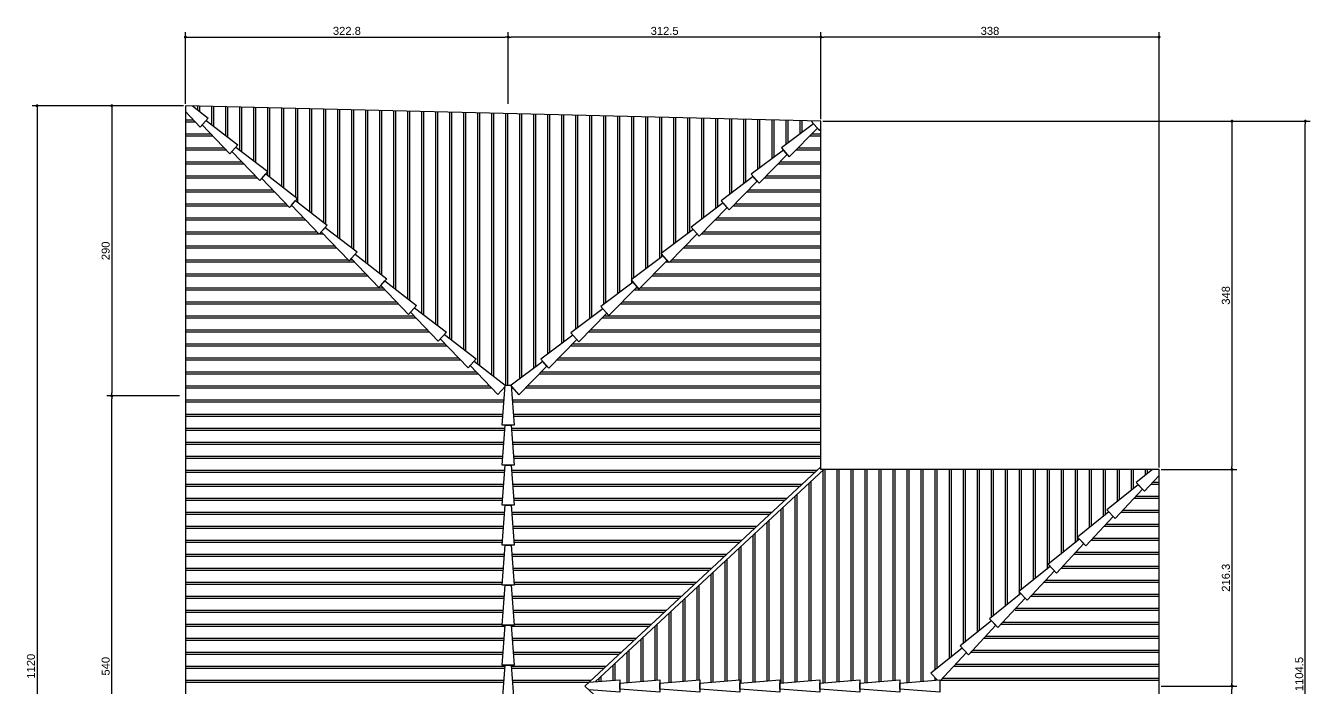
# Model space of a CAD drawing. Extents: x 2519 to 12890, y -1001 to 7229.
# Drawn here: x 4687 to 5971, y 446 to 1108 of the extents above; entities that cross this region are included whole.
import ezdxf

# ---------------------------------------------------------------- set-up
doc = ezdxf.new("R2010")
doc.units = 0
doc.header["$PDMODE"] = 35
doc.layers.get('0').update_dxf_attribs({"linetype": 'CONTINUOUS'})
doc.layers.get('DEFPOINTS').update_dxf_attribs({"linetype": 'CONTINUOUS'})
doc.layers.add('COTA', color=7, linetype='CONTINUOUS')
doc.layers.add('PAREDE_FINA', color=7, linetype='CONTINUOUS')
doc.styles.add('TEXTO', font='ARIAL.TTF')
doc.dimstyles.new('COTA', dxfattribs={"dimtxt": 8, "dimasz": 3, "dimexe": 5, "dimexo": 2, "dimgap": 2, "dimtad": 1, "dimdec": 1, "dimdsep": 46, "dimtxsty": 'TEXTO', "dimblk1": 'DOT', "dimblk2": 'DOT', "dimsah": 1, "dimcen": 0, "dimclrd": 256, "dimclre": 256, "dimclrt": 256, "dimadec": 0, "dimazin": 0, "dimtfac": 0.6, "dimtdec": 1, "dimtmove": 0, "dimatfit": 3, "dimldrblk": 'DOT', "dimfxl": 1, "dimtolj": 1, "dimtzin": 0, "dimarcsym": 0})

# ---------------------------------------------------------------- blocks, each defined once
blk = doc.blocks.new('_DOT')
at = {"color": 0, "linetype": 'ByBlock'}
blk.add_line((-0.5, 0), (-1, 0), dxfattribs=at)
at = {"color": 0, "linetype": 'ByBlock', "const_width": 0.5}
blk.add_lwpolyline([(-0.25, 0, 1), (0.25, 0, 1)], format="xyb", close=True, dxfattribs=at)
blk = doc.blocks.new('*D92')
at = {"layer": 'COTA', "lineweight": -2}
for p, q in [((5484, 1012.8), (5971.2, 1012.8)), ((5966.2, -88.7), (5966.2, 1009.8)), ((5678, -91.7), (5971.2, -91.7))]:
    blk.add_line(p, q, dxfattribs=at)
at = {"layer": 'DEFPOINTS', "color": 0}
for p in [(5482, 1012.8), (5966.2, 1012.8), (5676, -91.7)]:
    blk.add_point(p, dxfattribs=at)
at = {"layer": 'COTA', "lineweight": -2, "xscale": 3, "yscale": 3, "zscale": 3}
for p, rotation in [((5966.2, 1012.8), 90), ((5966.2, -91.7), 270)]:
    blk.add_blockref('_DOT', p, dxfattribs=dict(at, rotation=rotation))
at = {"layer": 'COTA', "insert": (5960.1, 460.5), "char_height": 8, "attachment_point": 5, "rotation": 90, "style": 'TEXTO'}
blk.add_mtext('\\A1;1104.5', dxfattribs=at)
blk = doc.blocks.new('*D80')
at = {"layer": 'COTA', "lineweight": -2}
for p, q in [((4844.8, 1028.3), (4693.5, 1028.3)), ((4698.5, 1025.3), (4698.5, -88.7)), ((4844.8, -91.7), (4693.5, -91.7))]:
    blk.add_line(p, q, dxfattribs=at)
at = {"layer": 'DEFPOINTS', "color": 0}
for p in [(4846.8, 1028.3), (4698.5, -91.7), (4846.8, -91.7)]:
    blk.add_point(p, dxfattribs=at)
at = {"layer": 'COTA', "lineweight": -2, "xscale": 3, "yscale": 3, "zscale": 3}
for p, rotation in [((4698.5, 1028.3), 90), ((4698.5, -91.7), 270)]:
    blk.add_blockref('_DOT', p, dxfattribs=dict(at, rotation=rotation))
at = {"layer": 'COTA', "insert": (4692.4, 468.3), "char_height": 8, "attachment_point": 5, "rotation": 90, "style": 'TEXTO'}
blk.add_mtext('\\A1;1120', dxfattribs=at)
blk = doc.blocks.new('*D87')
at = {"layer": 'COTA', "lineweight": -2}
for p, q in [((5484, 1012.8), (5897.9, 1012.8)), ((5892.9, 1009.8), (5892.9, 667.8)), ((5822, 664.8), (5897.9, 664.8))]:
    blk.add_line(p, q, dxfattribs=at)
at = {"layer": 'DEFPOINTS', "color": 0}
for p in [(5482, 1012.8), (5820, 664.8), (5892.9, 664.8)]:
    blk.add_point(p, dxfattribs=at)
at = {"layer": 'COTA', "lineweight": -2, "xscale": 3, "yscale": 3, "zscale": 3}
for p, rotation in [((5892.9, 1012.8), 90), ((5892.9, 664.8), 270)]:
    blk.add_blockref('_DOT', p, dxfattribs=dict(at, rotation=rotation))
at = {"layer": 'COTA', "insert": (5886.8, 838.8), "char_height": 8, "attachment_point": 5, "rotation": 90, "style": 'TEXTO'}
blk.add_mtext('\\A1;348', dxfattribs=at)
blk = doc.blocks.new('*D86')
at = {"layer": 'COTA', "lineweight": -2}
for p, q in [((5482, 1016.8), (5482, 1101.9)), ((5817, 1096.9), (5485, 1096.9)), ((5820, 666.8), (5820, 1101.9))]:
    blk.add_line(p, q, dxfattribs=at)
at = {"layer": 'DEFPOINTS', "color": 0}
for p in [(5482, 1096.9), (5482, 1014.8), (5820, 664.8)]:
    blk.add_point(p, dxfattribs=at)
at = {"layer": 'COTA', "lineweight": -2, "xscale": 3, "yscale": 3, "zscale": 3, "rotation": 180}
blk.add_blockref('_DOT', (5482, 1096.9), dxfattribs=at)
at = {"layer": 'COTA', "lineweight": -2, "xscale": 3, "yscale": 3, "zscale": 3}
blk.add_blockref('_DOT', (5820, 1096.9), dxfattribs=at)
at = {"layer": 'COTA', "insert": (5651, 1103), "char_height": 8, "attachment_point": 5, "style": 'TEXTO'}
blk.add_mtext('\\A1;338', dxfattribs=at)
blk = doc.blocks.new('*D83')
at = {"layer": 'COTA', "lineweight": -2}
for p, q in [((4842.8, 1028.3), (4768.2, 1028.3)), ((4773.2, 1025.3), (4773.2, 741.3)), ((4838.8, 738.3), (4768.2, 738.3))]:
    blk.add_line(p, q, dxfattribs=at)
at = {"layer": 'DEFPOINTS', "color": 0}
for p in [(4844.8, 1028.3), (4773.2, 738.3), (4840.8, 738.3)]:
    blk.add_point(p, dxfattribs=at)
at = {"layer": 'COTA', "lineweight": -2, "xscale": 3, "yscale": 3, "zscale": 3}
for p, rotation in [((4773.2, 1028.3), 90), ((4773.2, 738.3), 270)]:
    blk.add_blockref('_DOT', p, dxfattribs=dict(at, rotation=rotation))
at = {"layer": 'COTA', "insert": (4767.1, 883.3), "char_height": 8, "attachment_point": 5, "rotation": 90, "style": 'TEXTO'}
blk.add_mtext('\\A1;290', dxfattribs=at)
blk = doc.blocks.new('*D82')
at = {"layer": 'COTA', "lineweight": -2}
for p, q in [((4840.8, 738.3), (4768.2, 738.3)), ((4773.2, 201.3), (4773.2, 735.3)), ((4840.8, 198.3), (4768.2, 198.3))]:
    blk.add_line(p, q, dxfattribs=at)
at = {"layer": 'DEFPOINTS', "color": 0}
for p in [(4773.2, 738.3), (4842.8, 738.3), (4842.8, 198.3)]:
    blk.add_point(p, dxfattribs=at)
at = {"layer": 'COTA', "lineweight": -2, "xscale": 3, "yscale": 3, "zscale": 3}
for p, rotation in [((4773.2, 738.3), 90), ((4773.2, 198.3), 270)]:
    blk.add_blockref('_DOT', p, dxfattribs=dict(at, rotation=rotation))
at = {"layer": 'COTA', "insert": (4767.1, 468.3), "char_height": 8, "attachment_point": 5, "rotation": 90, "style": 'TEXTO'}
blk.add_mtext('\\A1;540', dxfattribs=at)
blk = doc.blocks.new('*D89')
at = {"layer": 'COTA', "lineweight": -2}
for p, q in [((5822, 448.5), (5897.9, 448.5)), ((5892.9, 235.3), (5892.9, 445.5)), ((5822, 232.3), (5897.9, 232.3))]:
    blk.add_line(p, q, dxfattribs=at)
at = {"layer": 'DEFPOINTS', "color": 0}
for p in [(5820, 448.5), (5892.9, 448.5), (5820, 232.3)]:
    blk.add_point(p, dxfattribs=at)
at = {"layer": 'COTA', "lineweight": -2, "xscale": 3, "yscale": 3, "zscale": 3}
for p, rotation in [((5892.9, 448.5), 90), ((5892.9, 232.3), 270)]:
    blk.add_blockref('_DOT', p, dxfattribs=dict(at, rotation=rotation))
at = {"layer": 'COTA', "insert": (5886.8, 340.4), "char_height": 8, "attachment_point": 5, "rotation": 90, "style": 'TEXTO'}
blk.add_mtext('\\A1;216.3', dxfattribs=at)
blk = doc.blocks.new('*D88')
at = {"layer": 'COTA', "lineweight": -2}
for p, q in [((5822, 664.8), (5897.9, 664.8)), ((5892.9, 661.8), (5892.9, 451.5)), ((5822, 448.5), (5897.9, 448.5))]:
    blk.add_line(p, q, dxfattribs=at)
at = {"layer": 'DEFPOINTS', "color": 0}
for p in [(5820, 664.8), (5820, 448.5), (5892.9, 448.5)]:
    blk.add_point(p, dxfattribs=at)
at = {"layer": 'COTA', "lineweight": -2, "xscale": 3, "yscale": 3, "zscale": 3}
for p, rotation in [((5892.9, 664.8), 90), ((5892.9, 448.5), 270)]:
    blk.add_blockref('_DOT', p, dxfattribs=dict(at, rotation=rotation))
at = {"layer": 'COTA', "insert": (5886.8, 556.7), "char_height": 8, "attachment_point": 5, "rotation": 90, "style": 'TEXTO'}
blk.add_mtext('\\A1;216.3', dxfattribs=at)
blk = doc.blocks.new('*D85')
at = {"layer": 'COTA', "lineweight": -2}
for p, q in [((5169.5, 1032.3), (5169.5, 1101.9)), ((5479, 1096.9), (5172.5, 1096.9)), ((5482, 1014.8), (5482, 1101.9))]:
    blk.add_line(p, q, dxfattribs=at)
at = {"layer": 'DEFPOINTS', "color": 0}
for p in [(5169.5, 1096.9), (5169.5, 1030.3), (5482, 1012.8)]:
    blk.add_point(p, dxfattribs=at)
at = {"layer": 'COTA', "lineweight": -2, "xscale": 3, "yscale": 3, "zscale": 3, "rotation": 180}
blk.add_blockref('_DOT', (5169.5, 1096.9), dxfattribs=at)
at = {"layer": 'COTA', "lineweight": -2, "xscale": 3, "yscale": 3, "zscale": 3}
blk.add_blockref('_DOT', (5482, 1096.9), dxfattribs=at)
at = {"layer": 'COTA', "insert": (5325.8, 1103), "char_height": 8, "attachment_point": 5, "style": 'TEXTO'}
blk.add_mtext('\\A1;312.5', dxfattribs=at)
blk = doc.blocks.new('*D84')
at = {"layer": 'COTA', "lineweight": -2}
for p, q in [((4846.8, 1030.3), (4846.8, 1101.9)), ((4849.8, 1096.9), (5166.5, 1096.9)), ((5169.5, 1030.3), (5169.5, 1101.9))]:
    blk.add_line(p, q, dxfattribs=at)
at = {"layer": 'DEFPOINTS', "color": 0}
for p in [(5169.5, 1096.9), (4846.8, 1028.3), (5169.5, 1028.3)]:
    blk.add_point(p, dxfattribs=at)
at = {"layer": 'COTA', "lineweight": -2, "xscale": 3, "yscale": 3, "zscale": 3, "rotation": 180}
blk.add_blockref('_DOT', (4846.8, 1096.9), dxfattribs=at)
at = {"layer": 'COTA', "lineweight": -2, "xscale": 3, "yscale": 3, "zscale": 3}
blk.add_blockref('_DOT', (5169.5, 1096.9), dxfattribs=at)
at = {"layer": 'COTA', "insert": (5008.2, 1103), "char_height": 8, "attachment_point": 5, "style": 'TEXTO'}
blk.add_mtext('\\A1;322.8', dxfattribs=at)

msp = doc.modelspace()

# ---------------------------------------------------------------- linework, layer by layer
at = {"layer": 'PAREDE_FINA'}
for p, q in [((5482.03, 1012.79), (4846.78, 1028.29)), ((5482.03, 664.79), (5482.03, 1012.79)), ((5820.03, 664.79), (5482.03, 664.79)), ((5484.03, 664.79), (5484.03, 451.78)), ((5486.03, 664.79), (5486.03, 451.93)), ((5498.03, 664.79), (5498.03, 452.83)), ((5500.03, 664.79), (5500.03, 452.98)), ((5512.03, 664.79), (5512.03, 453.88)), ((5514.03, 664.79), (5514.03, 454.03)), ((5526.03, 664.79), (5526.03, 451.93)), ((5528.03, 664.79), (5528.03, 452.08)), ((5540.03, 664.79), (5540.03, 452.98)), ((5542.03, 664.79), (5542.03, 453.13)), ((5554.03, 664.79), (5554.03, 454.03)), ((5556.03, 664.79), (5556.03, 454.18)), ((5568.03, 664.79), (5568.03, 452.08)), ((5570.03, 664.79), (5570.03, 452.23)), ((5582.03, 664.79), (5582.03, 453.13)), ((5584.03, 664.79), (5584.03, 453.28)), ((5596.03, 664.79), (5596.03, 464.58)), ((5598.03, 664.79), (5598.03, 466.18)), ((5610.03, 664.79), (5610.03, 475.75)), ((5612.03, 664.79), (5612.03, 477.35)), ((5624.03, 664.79), (5624.03, 490.74)), ((5626.03, 664.79), (5626.03, 492.33)), ((5638.03, 664.79), (5638.03, 501.91)), ((5640.03, 664.79), (5640.03, 503.5)), ((5652.03, 664.79), (5652.03, 516.89)), ((5654.03, 664.79), (5654.03, 518.49)), ((5666.03, 664.79), (5666.03, 528.06)), ((5668.03, 664.79), (5668.03, 529.66)), ((5680.03, 664.79), (5680.03, 543.05)), ((5682.03, 664.79), (5682.03, 544.64)), ((5694.03, 664.79), (5694.03, 554.22)), ((5696.03, 664.79), (5696.03, 555.82)), ((5708.03, 664.79), (5708.03, 565.39)), ((5710.03, 664.79), (5710.03, 570.8)), ((5722.03, 664.79), (5722.03, 580.38)), ((5724.03, 664.79), (5724.03, 581.97)), ((5736.03, 664.79), (5736.03, 591.55)), ((5738.03, 664.79), (5738.03, 593.14)), ((5750.03, 664.79), (5750.03, 606.53)), ((5752.03, 664.79), (5752.03, 608.13)), ((5764.03, 664.79), (5764.03, 617.7)), ((5766.03, 664.79), (5766.03, 619.3)), ((5778.03, 664.79), (5778.03, 632.69)), ((5780.03, 664.79), (5780.03, 634.28)), ((5792.03, 664.79), (5792.03, 643.86)), ((5794.03, 664.79), (5794.03, 645.46)), ((5806.03, 664.79), (5806.03, 658.84)), ((5808.03, 664.79), (5808.03, 660.44)), ((5820.03, 448.54), (5820.03, 664.79)), ((5470.03, 650.93), (5470.03, 453.73)), ((5472.03, 652.78), (5472.03, 453.88)), ((5812.13, 650.29), (5820.03, 650.29)), ((5813.99, 652.29), (5820.03, 652.29)), ((5456.03, 637.94), (5456.03, 452.68)), ((5458.03, 639.79), (5458.03, 452.83)), ((5795.06, 636.29), (5820.03, 636.29)), ((5796.91, 638.29), (5820.03, 638.29)), ((5442.03, 624.94), (5442.03, 451.63)), ((5444.03, 626.8), (5444.03, 451.78)), ((5782.08, 622.29), (5820.03, 622.29)), ((5783.93, 624.29), (5820.03, 624.29)), ((5428.03, 611.95), (5428.03, 453.58)), ((5430.03, 613.81), (5430.03, 453.73)), ((5765.01, 608.29), (5820.03, 608.29)), ((5766.86, 610.29), (5820.03, 610.29)), ((5414.03, 598.96), (5414.03, 452.53)), ((5416.03, 600.82), (5416.03, 452.68)), ((5752.03, 594.29), (5820.03, 594.29)), ((5753.88, 596.29), (5820.03, 596.29)), ((5400.03, 585.97), (5400.03, 454.48)), ((5402.03, 587.82), (5402.03, 451.63)), ((5734.95, 580.29), (5820.03, 580.29)), ((5736.81, 582.29), (5820.03, 582.29)), ((5386.03, 572.98), (5386.03, 453.43)), ((5388.03, 574.83), (5388.03, 453.58)), ((5710.03, 569.37), (5710.03, 566.99)), ((5721.97, 566.29), (5820.03, 566.29)), ((5723.83, 568.29), (5820.03, 568.29)), ((5372.03, 559.98), (5372.03, 452.38)), ((5374.03, 561.84), (5374.03, 452.53)), ((5704.9, 552.29), (5820.03, 552.29)), ((5706.75, 554.29), (5820.03, 554.29)), ((5358.03, 546.99), (5358.03, 454.33)), ((5360.03, 548.85), (5360.03, 454.48)), ((5680.03, 542.9), (5680.03, 539.24)), ((5693.77, 540.29), (5820.03, 540.29)), ((5344.03, 534), (5344.03, 453.28)), ((5346.03, 535.86), (5346.03, 453.43)), ((5691.92, 538.29), (5820.03, 538.29)), ((5330.03, 521.01), (5330.03, 452.23)), ((5332.03, 522.86), (5332.03, 452.38)), ((5676.03, 524.29), (5820.03, 524.29)), ((5676.7, 526.29), (5820.03, 526.29)), ((5316.03, 508.02), (5316.03, 454.18)), ((5318.03, 509.87), (5318.03, 454.33)), ((5661.87, 510.29), (5820.03, 510.29)), ((5663.72, 512.29), (5820.03, 512.29)), ((5302.03, 495.02), (5302.03, 453.13)), ((5304.03, 496.88), (5304.03, 453.28)), ((5644.79, 496.29), (5820.03, 496.29)), ((5646.65, 498.29), (5820.03, 498.29)), ((5288.03, 482.03), (5288.03, 452.08)), ((5290.03, 483.89), (5290.03, 452.23)), ((5631.81, 482.29), (5820.03, 482.29)), ((5633.67, 484.29), (5820.03, 484.29)), ((5274.03, 469.04), (5274.03, 454.03)), ((5276.03, 470.9), (5276.03, 454.18)), ((5614.74, 468.29), (5820.03, 468.29)), ((5616.59, 470.29), (5820.03, 470.29)), ((5260.03, 456.05), (5260.03, 452.98)), ((5262.03, 457.9), (5262.03, 453.13)), ((5596.03, 457.01), (5596.03, 454.18)), ((5601.76, 454.29), (5820.03, 454.29)), ((5603.61, 456.29), (5820.03, 456.29)), ((5820.03, 232.29), (5820.03, 448.54))]:
    msp.add_line(p, q, dxfattribs=at)
for points in [[(4846.78, 1028.29), (4846.78, -91.71)], [(4853.71, 1028.12), (4869.56, 1015.89), (4861.54, 1006.96), (4861.54, 1006.96), (4846.78, 1022.37)], [(4858.78, 1028), (4858.78, 1024.21)], [(4860.78, 1027.95), (4860.78, 1022.66)], [(4872.78, 1027.66), (4872.78, 1009.63)], [(4874.78, 1027.61), (4874.78, 1008.08)], [(4886.78, 1027.32), (4886.78, 998.83)], [(4888.78, 1027.27), (4888.78, 997.28)], [(4900.78, 1026.97), (4900.78, 984.25)], [(4902.78, 1026.93), (4902.78, 982.7)], [(4914.78, 1026.63), (4914.78, 973.44)], [(4916.78, 1026.58), (4916.78, 971.9)], [(4928.78, 1026.29), (4928.78, 962.64)], [(4930.78, 1026.24), (4930.78, 957.32)], [(4942.78, 1025.95), (4942.78, 948.06)], [(4944.78, 1025.9), (4944.78, 946.52)], [(4956.78, 1025.61), (4956.78, 937.26)], [(4958.78, 1025.56), (4958.78, 931.94)], [(4970.78, 1025.27), (4970.78, 922.68)], [(4972.78, 1025.22), (4972.78, 921.14)], [(4984.78, 1024.92), (4984.78, 911.88)], [(4986.78, 1024.88), (4986.78, 910.34)], [(4998.78, 1024.58), (4998.78, 897.3)], [(5000.78, 1024.53), (5000.78, 895.76)], [(5012.78, 1024.24), (5012.78, 886.5)], [(5014.78, 1024.19), (5014.78, 884.95)], [(5026.78, 1023.9), (5026.78, 871.92)], [(5028.78, 1023.85), (5028.78, 870.37)], [(5040.78, 1023.56), (5040.78, 861.12)], [(5042.78, 1023.51), (5042.78, 859.57)], [(5054.78, 1023.22), (5054.78, 846.54)], [(5056.78, 1023.17), (5056.78, 844.99)], [(5068.78, 1022.88), (5068.78, 835.74)], [(5070.78, 1022.83), (5070.78, 834.19)], [(5082.78, 1022.53), (5082.78, 821.16)], [(5084.78, 1022.48), (5084.78, 819.61)], [(5096.78, 1022.19), (5096.78, 810.35)], [(5098.78, 1022.14), (5098.78, 808.81)], [(5110.78, 1021.85), (5110.78, 795.77)], [(5112.78, 1021.8), (5112.78, 794.23)], [(5124.78, 1021.51), (5124.78, 784.97)], [(5126.78, 1021.46), (5126.78, 783.43)], [(5138.78, 1021.17), (5138.78, 770.39)], [(5140.78, 1021.12), (5140.78, 768.85)], [(5152.78, 1020.83), (5152.78, 759.59)], [(5154.78, 1020.78), (5154.78, 758.05)], [(5166.78, 1020.48), (5166.78, 749.23)], [(5168.78, 1020.44), (5168.78, 749.23)], [(5180.78, 1020.14), (5180.78, 755.19)], [(5182.78, 1020.09), (5182.78, 756.7)], [(5194.78, 1019.8), (5194.78, 765.74)], [(5196.78, 1019.75), (5196.78, 767.25)], [(5208.78, 1019.46), (5208.78, 780.05)], [(5210.78, 1019.41), (5210.78, 781.55)], [(5222.78, 1019.12), (5222.78, 790.59)], [(5224.78, 1019.07), (5224.78, 792.1)], [(5236.78, 1018.78), (5236.78, 804.9)], [(5238.78, 1018.73), (5238.78, 806.4)], [(5250.78, 1018.43), (5250.78, 815.44)], [(5252.78, 1018.39), (5252.78, 816.95)], [(5264.78, 1018.09), (5264.78, 829.75)], [(5266.78, 1018.04), (5266.78, 831.26)], [(5278.78, 1017.75), (5278.78, 840.3)], [(5280.78, 1017.7), (5280.78, 841.8)], [(5292.78, 1017.41), (5292.78, 854.6)], [(5294.78, 1017.36), (5294.78, 856.11)], [(5306.78, 1017.07), (5306.78, 865.15)], [(5308.78, 1017.02), (5308.78, 866.66)], [(5320.78, 1016.73), (5320.78, 875.7)], [(5322.78, 1016.68), (5322.78, 880.96)], [(5334.78, 1016.39), (5334.78, 890)], [(5336.78, 1016.34), (5336.78, 891.51)], [(5348.78, 1016.04), (5348.78, 900.55)], [(5350.78, 1015.99), (5350.78, 902.05)], [(5362.78, 1015.7), (5362.78, 914.85)], [(5364.78, 1015.65), (5364.78, 916.36)], [(5376.78, 1015.36), (5376.78, 925.4)], [(5378.78, 1015.31), (5378.78, 926.91)], [(5390.78, 1015.02), (5390.78, 939.7)], [(5392.78, 1014.97), (5392.78, 941.21)], [(5404.78, 1014.68), (5404.78, 950.25)], [(5406.78, 1014.63), (5406.78, 951.76)], [(4846.78, 1014.29), (4854.52, 1014.29)], [(4846.78, 1012.29), (4856.44, 1012.29)], [(5418.78, 1014.34), (5418.78, 964.56)], [(5420.78, 1014.29), (5420.78, 966.06)], [(5432.78, 1013.99), (5432.78, 975.1)], [(5434.78, 1013.95), (5434.78, 976.61)], [(5446.78, 1013.65), (5446.78, 989.41)], [(5448.78, 1013.6), (5448.78, 990.91)], [(5460.78, 1013.31), (5460.78, 999.95)], [(5462.78, 1013.26), (5462.78, 1001.46)], [(5473.12, 1013.01), (5472.54, 1012.57), (5480.46, 1003.55), (5480.46, 1003.55), (5482.03, 1005.16)], [(4846.78, 1000.29), (4872.08, 1000.29)], [(4846.78, 998.29), (4873.99, 998.29)], [(5471.13, 998.29), (5482.03, 998.29)], [(5473.09, 1000.29), (5482.03, 1000.29)], [(4846.78, 986.29), (4885.49, 986.29)], [(4846.78, 984.29), (4887.4, 984.29)], [(5457.4, 984.29), (5482.03, 984.29)], [(5459.36, 986.29), (5482.03, 986.29)], [(4846.78, 972.29), (4903.04, 972.29)], [(4846.78, 970.29), (4904.96, 970.29)], [(5439.5, 970.29), (5482.03, 970.29)], [(5441.46, 972.29), (5482.03, 972.29)], [(4846.78, 958.29), (4916.45, 958.29)], [(4846.78, 956.29), (4918.37, 956.29)], [(4928.78, 962.1), (4928.78, 958.86)], [(5425.78, 956.29), (5482.03, 956.29)], [(5427.74, 958.29), (5482.03, 958.29)], [(4846.78, 944.29), (4934.01, 944.29)], [(4846.78, 942.29), (4935.92, 942.29)], [(5407.88, 942.29), (5482.03, 942.29)], [(5409.84, 944.29), (5482.03, 944.29)], [(4846.78, 930.29), (4947.42, 930.29)], [(4846.78, 928.29), (4949.34, 928.29)], [(4952.18, 928.29), (4953.48, 928.29)], [(4953.98, 930.29), (4954.12, 930.29)], [(5386.85, 928.29), (5386.85, 928.29)], [(5394.16, 928.29), (5482.03, 928.29)], [(5396.12, 930.29), (5482.03, 930.29)], [(4846.78, 916.29), (4964.97, 916.29)], [(4846.78, 914.29), (4966.89, 914.29)], [(5376.26, 914.29), (5482.03, 914.29)], [(5378.22, 916.29), (5482.03, 916.29)], [(4846.78, 902.29), (4978.39, 902.29)], [(4846.78, 900.29), (4980.3, 900.29)], [(4980.8, 900.29), (4984.44, 900.29)], [(4984.78, 904.73), (4984.78, 904.26)], [(4986.78, 906.95), (4986.78, 906.56)], [(5362.53, 900.29), (5482.03, 900.29)], [(5364.49, 902.29), (5482.03, 902.29)], [(4846.78, 888.29), (4995.94, 888.29)], [(4846.78, 886.29), (4997.86, 886.29)], [(5344.63, 886.29), (5482.03, 886.29)], [(5346.6, 888.29), (5482.03, 888.29)], [(4846.78, 874.29), (5009.35, 874.29)], [(5011.21, 874.29), (5013.49, 874.29)], [(5016.33, 879.99), (5048.09, 855.48), (5040.06, 846.56), (5040.06, 846.56), (5012.32, 875.52)], [(5322.78, 880.01), (5322.78, 877.2)], [(5332.87, 874.29), (5482.03, 874.29)], [(4846.78, 872.29), (5015.41, 872.29)], [(5326.74, 872.29), (5329.56, 872.29)], [(5330.91, 872.29), (5482.03, 872.29)], [(4846.78, 860.29), (5026.91, 860.29)], [(4846.78, 858.29), (5028.82, 858.29)], [(5292.78, 853.55), (5292.78, 850.84)], [(5313.01, 858.29), (5482.03, 858.29)], [(5314.97, 860.29), (5482.03, 860.29)], [(4846.78, 846.29), (5044.46, 846.29)], [(4846.78, 844.29), (5046.38, 844.29)], [(5295.11, 844.29), (5482.03, 844.29)], [(5297.07, 846.29), (5299.15, 846.29)], [(5301.25, 846.29), (5482.03, 846.29)], [(4846.78, 832.29), (5057.87, 832.29)], [(4846.78, 830.29), (5059.79, 830.29)], [(5281.39, 830.29), (5482.03, 830.29)], [(5283.35, 832.29), (5482.03, 832.29)], [(4846.78, 818.29), (5075.43, 818.29)], [(4846.78, 816.29), (5077.34, 816.29)], [(5263.49, 816.29), (5482.03, 816.29)], [(5265.45, 818.29), (5482.03, 818.29)], [(4846.78, 804.29), (5088.84, 804.29)], [(4846.78, 802.29), (5090.75, 802.29)], [(5249.77, 802.29), (5482.03, 802.29)], [(5251.73, 804.29), (5482.03, 804.29)], [(4846.78, 790.29), (5106.39, 790.29)], [(4846.78, 788.29), (5108.31, 788.29)], [(5231.87, 788.29), (5482.03, 788.29)], [(5233.83, 790.29), (5482.03, 790.29)], [(4846.78, 776.29), (5119.8, 776.29)], [(4846.78, 774.29), (5121.72, 774.29)], [(5166.43, 747.79), (5159.08, 739.62), (5159.08, 739.62), (5131.33, 768.58), (5135.34, 773.05), (5166.52, 749)], [(5172.63, 747.89), (5179.93, 739.57), (5179.93, 739.57), (5208.01, 768.22), (5204.06, 772.73), (5172.55, 748.99)], [(5218.14, 774.29), (5482.03, 774.29)], [(5220.1, 776.29), (5482.03, 776.29)], [(4846.78, 762.29), (5137.36, 762.29)], [(4846.78, 760.29), (5139.27, 760.29)], [(5200.24, 760.29), (5482.03, 760.29)], [(5202.21, 762.29), (5482.03, 762.29)], [(4846.78, 748.29), (5150.77, 748.29)], [(4846.78, 746.29), (5152.69, 746.29)], [(5165.08, 746.29), (5166.31, 746.29)], [(5172.75, 746.29), (5174.04, 746.29)], [(5186.52, 746.29), (5482.03, 746.29)], [(5188.48, 748.29), (5482.03, 748.29)], [(4846.78, 734.29), (5165.41, 734.29)], [(4846.78, 732.29), (5165.26, 732.29)], [(5173.65, 734.29), (5482.03, 734.29)], [(5173.8, 732.29), (5482.03, 732.29)], [(4846.78, 720.29), (5164.36, 720.29)], [(5174.7, 720.29), (5482.03, 720.29)], [(4846.78, 718.29), (5164.21, 718.29)], [(4846.78, 706.29), (5166.31, 706.29)], [(5172.75, 706.29), (5482.03, 706.29)], [(5174.85, 718.29), (5482.03, 718.29)], [(4846.78, 704.29), (5166.16, 704.29)], [(5172.9, 704.29), (5482.03, 704.29)], [(4846.78, 692.29), (5165.26, 692.29)], [(4846.78, 690.29), (5165.11, 690.29)], [(5173.8, 692.29), (5482.03, 692.29)], [(5173.95, 690.29), (5482.03, 690.29)], [(4846.78, 678.29), (5164.21, 678.29)], [(4846.78, 676.29), (5164.06, 676.29)], [(5174.85, 678.29), (5482.03, 678.29)], [(5175, 676.29), (5482.03, 676.29)], [(4846.78, 664.29), (5166.16, 664.29)], [(4846.78, 662.29), (5166.01, 662.29)], [(5172.9, 664.29), (5478.55, 664.29)], [(5173.05, 662.29), (5476.4, 662.29)], [(5246.06, 448.54), (5482.03, 667.52)], [(5256.43, 452.71), (5484.97, 664.79)], [(5813.49, 664.79), (5797.23, 651.82), (5805.4, 643.03), (5805.4, 643.03), (5820.03, 658.81)], [(4846.78, 650.29), (5165.11, 650.29)], [(4846.78, 648.29), (5164.96, 648.29)], [(5173.95, 650.29), (5463.47, 650.29)], [(5174.1, 648.29), (5461.31, 648.29)], [(4846.78, 636.29), (5164.06, 636.29)], [(4846.78, 634.29), (5163.91, 634.29)], [(5175, 636.29), (5448.38, 636.29)], [(5175.15, 634.29), (5446.23, 634.29)], [(4846.78, 622.29), (5166.01, 622.29)], [(4846.78, 620.29), (5165.86, 620.29)], [(5173.05, 622.29), (5433.29, 622.29)], [(5173.2, 620.29), (5431.14, 620.29)], [(4846.78, 608.29), (5164.96, 608.29)], [(4846.78, 606.29), (5164.81, 606.29)], [(5174.1, 608.29), (5418.21, 608.29)], [(5174.25, 606.29), (5416.05, 606.29)], [(4846.78, 594.29), (5163.91, 594.29)], [(4846.78, 592.29), (5163.76, 592.29)], [(5175.15, 594.29), (5403.12, 594.29)], [(5175.3, 592.29), (5400.97, 592.29)], [(4846.78, 580.29), (5165.86, 580.29)], [(4846.78, 578.29), (5165.71, 578.29)], [(5173.2, 580.29), (5388.04, 580.29)], [(5173.35, 578.29), (5385.88, 578.29)], [(4846.78, 566.29), (5164.81, 566.29)], [(5174.25, 566.29), (5372.95, 566.29)], [(4846.78, 564.29), (5164.66, 564.29)], [(4846.78, 552.29), (5163.76, 552.29)], [(5174.4, 564.29), (5370.79, 564.29)], [(5175.3, 552.29), (5357.86, 552.29)], [(4846.78, 550.29), (5163.61, 550.29)], [(5175.45, 550.29), (5355.71, 550.29)], [(4846.78, 538.29), (5165.71, 538.29)], [(4846.78, 536.29), (5165.56, 536.29)], [(5173.35, 538.29), (5342.78, 538.29)], [(5173.5, 536.29), (5340.62, 536.29)], [(4846.78, 524.29), (5164.66, 524.29)], [(4846.78, 522.29), (5164.51, 522.29)], [(5174.4, 524.29), (5327.69, 524.29)], [(5174.55, 522.29), (5325.54, 522.29)], [(4846.78, 510.29), (5163.61, 510.29)], [(4846.78, 508.29), (5166.46, 508.29)], [(5172.6, 508.29), (5310.45, 508.29)], [(5175.45, 510.29), (5312.61, 510.29)], [(4846.78, 496.29), (5165.56, 496.29)], [(4846.78, 494.29), (5165.41, 494.29)], [(5173.5, 496.29), (5297.52, 496.29)], [(5173.65, 494.29), (5295.36, 494.29)], [(4846.78, 482.29), (5164.51, 482.29)], [(4846.78, 480.29), (5164.36, 480.29)], [(5174.55, 482.29), (5282.43, 482.29)], [(5174.7, 480.29), (5280.28, 480.29)], [(5600.91, 453.37), (5627.43, 481.98), (5623.35, 486.38), (5591.99, 461.36), (5598.49, 454.36)], [(4846.78, 468.29), (5166.46, 468.29)], [(4846.78, 466.29), (5166.31, 466.29)], [(5172.6, 468.29), (5267.35, 468.29)], [(5172.75, 466.29), (5265.19, 466.29)], [(4846.78, 454.29), (5165.41, 454.29)], [(4846.78, 452.29), (5165.26, 452.29)], [(5173.65, 454.29), (5252.26, 454.29)], [(5173.8, 452.29), (5250.11, 452.29)], [(5250.03, 452.23), (5280.91, 454.54), (5280.91, 442.54), (5280.91, 442.54), (5250.03, 444.86)], [(5246.06, 448.54), (5480.67, 230.83)]]:
    msp.add_lwpolyline(points, dxfattribs=at)
for points in [[(4891.3, 980.23), (4863.55, 1009.19), (4867.56, 1013.66), (4899.32, 989.15), (4891.3, 980.23)], [(5450.41, 977.16), (5478.49, 1005.8), (5474.53, 1010.31), (5442.49, 986.17), (5450.41, 977.16)], [(4921.05, 953.49), (4893.3, 982.46), (4897.31, 986.92), (4929.07, 962.42), (4921.05, 953.49)], [(5420.35, 950.76), (5448.43, 979.4), (5444.47, 983.91), (5412.44, 959.77), (5420.35, 950.76)], [(4950.8, 926.76), (4923.06, 955.73), (4927.07, 960.19), (4958.82, 935.69), (4950.8, 926.76)], [(5390.3, 924.36), (5418.38, 953), (5414.42, 957.51), (5382.38, 933.38), (5390.3, 924.36)], [(4980.56, 900.03), (4952.81, 928.99), (4956.82, 933.45), (4988.58, 908.95), (4980.56, 900.03)], [(5360.25, 897.96), (5388.33, 926.61), (5384.37, 931.12), (5352.33, 906.98), (5360.25, 897.96)], [(5010.31, 873.29), (4982.56, 902.26), (4986.57, 906.72), (5018.33, 882.22), (5010.31, 873.29)], [(5330.2, 871.56), (5358.28, 900.21), (5354.32, 904.72), (5322.28, 880.58), (5330.2, 871.56)], [(5300.14, 845.17), (5328.22, 873.81), (5324.26, 878.32), (5292.23, 854.18), (5300.14, 845.17)], [(5069.82, 819.82), (5042.07, 848.79), (5046.08, 853.25), (5077.84, 828.75), (5069.82, 819.82)], [(5270.09, 818.77), (5298.17, 847.41), (5294.21, 851.92), (5262.17, 827.78), (5270.09, 818.77)], [(5099.57, 793.09), (5071.82, 822.05), (5075.83, 826.52), (5107.59, 802.01), (5099.57, 793.09)], [(5240.04, 792.37), (5268.12, 821.01), (5264.16, 825.52), (5232.12, 801.39), (5240.04, 792.37)], [(5129.33, 766.35), (5101.58, 795.32), (5105.59, 799.78), (5137.35, 775.28), (5129.33, 766.35)], [(5209.99, 765.97), (5238.07, 794.62), (5234.11, 799.13), (5202.07, 774.99), (5209.99, 765.97)], [(5163.53, 709.23), (5166.53, 749.23), (5172.53, 749.23), (5175.53, 709.23), (5163.53, 709.23)], [(5163.53, 669.23), (5166.53, 709.23), (5172.53, 709.23), (5175.53, 669.23), (5163.53, 669.23)], [(5163.53, 629.23), (5166.53, 669.23), (5172.53, 669.23), (5175.53, 629.23), (5163.53, 629.23)], [(5776.08, 615.82), (5803.35, 645.23), (5799.27, 649.63), (5767.91, 624.61), (5776.08, 615.82)], [(5163.53, 589.23), (5166.53, 629.23), (5172.53, 629.23), (5175.53, 589.23), (5163.53, 589.23)], [(5746.76, 588.61), (5774.03, 618.03), (5769.95, 622.42), (5738.59, 597.4), (5746.76, 588.61)], [(5717.44, 561.4), (5744.71, 590.82), (5740.63, 595.21), (5709.27, 570.19), (5717.44, 561.4)], [(5163.53, 549.23), (5166.53, 589.23), (5172.53, 589.23), (5175.53, 549.23), (5163.53, 549.23)], [(5688.12, 534.19), (5715.39, 563.61), (5711.31, 568), (5679.95, 542.98), (5688.12, 534.19)], [(5163.53, 509.23), (5166.53, 549.23), (5172.53, 549.23), (5175.53, 509.23), (5163.53, 509.23)], [(5658.8, 506.98), (5686.07, 536.4), (5681.99, 540.8), (5650.63, 515.77), (5658.8, 506.98)], [(5163.53, 469.23), (5166.53, 509.23), (5172.53, 509.23), (5175.53, 469.23), (5163.53, 469.23)], [(5629.48, 479.77), (5656.75, 509.19), (5652.67, 513.59), (5621.31, 488.57), (5629.48, 479.77)], [(5163.53, 429.23), (5166.53, 469.23), (5172.53, 469.23), (5175.53, 429.23), (5163.53, 429.23)], [(5320.91, 442.54), (5280.91, 445.54), (5280.91, 451.54), (5320.91, 454.54), (5320.91, 442.54)], [(5360.91, 442.54), (5320.91, 445.54), (5320.91, 451.54), (5360.91, 454.54), (5360.91, 442.54)], [(5400.91, 442.54), (5360.91, 445.54), (5360.91, 451.54), (5400.91, 454.54), (5400.91, 442.54)], [(5440.91, 442.54), (5400.91, 445.54), (5400.91, 451.54), (5440.91, 454.54), (5440.91, 442.54)], [(5480.91, 442.54), (5440.91, 445.54), (5440.91, 451.54), (5480.91, 454.54), (5480.91, 442.54)], [(5520.91, 442.54), (5480.91, 445.54), (5480.91, 451.54), (5520.91, 454.54), (5520.91, 442.54)], [(5560.91, 442.54), (5520.91, 445.54), (5520.91, 451.54), (5560.91, 454.54), (5560.91, 442.54)], [(5600.91, 442.54), (5560.91, 445.54), (5560.91, 451.54), (5600.91, 454.54), (5600.91, 442.54)]]:
    msp.add_lwpolyline(points, close=True, dxfattribs=at)

# ---------------------------------------------------------------- dimensions: what is measured, and where the dimension line sits
at = {"layer": 'COTA'}
for base, p1, p2, picture, middle in [((5169.5325978, 1096.89029206), (4846.7825978, 1028.29213826), (5169.5325978, 1028.29213826), '*D84', (5008.1575978, 1102.97760447)), ((5169.53, 1096.89), (5482.03, 1012.79), (5169.53, 1030.29), '*D85', (5325.78, 1102.98)), ((5482.03, 1096.89), (5820.03, 664.79), (5482.03, 1014.79), '*D86', (5651.03, 1102.98))]:
    dim = msp.add_linear_dim(base=base, p1=p1, p2=p2, dimstyle='COTA', dxfattribs=at)
    dim.commit()
    dim.dimension.update_dxf_attribs({"geometry": picture, "text_midpoint": middle})
for base, p1, p2, picture, middle in [((4698.47, -91.71), (4846.78, 1028.29), (4846.78, -91.71), '*D80', (4692.38, 468.29)), ((4773.17, 738.29), (4844.78, 1028.29), (4840.78, 738.29), '*D83', (4767.08, 883.29)), ((5966.18, 1012.79), (5676.03, -91.71), (5482.03, 1012.79), '*D92', (5960.09, 460.54)), ((5892.92, 664.79), (5482.03, 1012.79), (5820.03, 664.79), '*D87', (5886.83, 838.79)), ((4773.17, 738.29), (4842.78, 198.29), (4842.78, 738.29), '*D82', (4767.08, 468.29)), ((5892.91663558, 448.54213826), (5820.0325978, 664.79213826), (5820.0325978, 448.54213826), '*D88', (5886.82932317, 556.66713826)), ((5892.91663558, 448.54213826), (5820.0325978, 232.29213826), (5820.0325978, 448.54213826), '*D89', (5886.82932317, 340.41713826))]:
    dim = msp.add_linear_dim(base=base, p1=p1, p2=p2, angle=90, dimstyle='COTA', dxfattribs=at)
    dim.commit()
    dim.dimension.update_dxf_attribs({"geometry": picture, "text_midpoint": middle})

doc.saveas('drawing.dxf')
